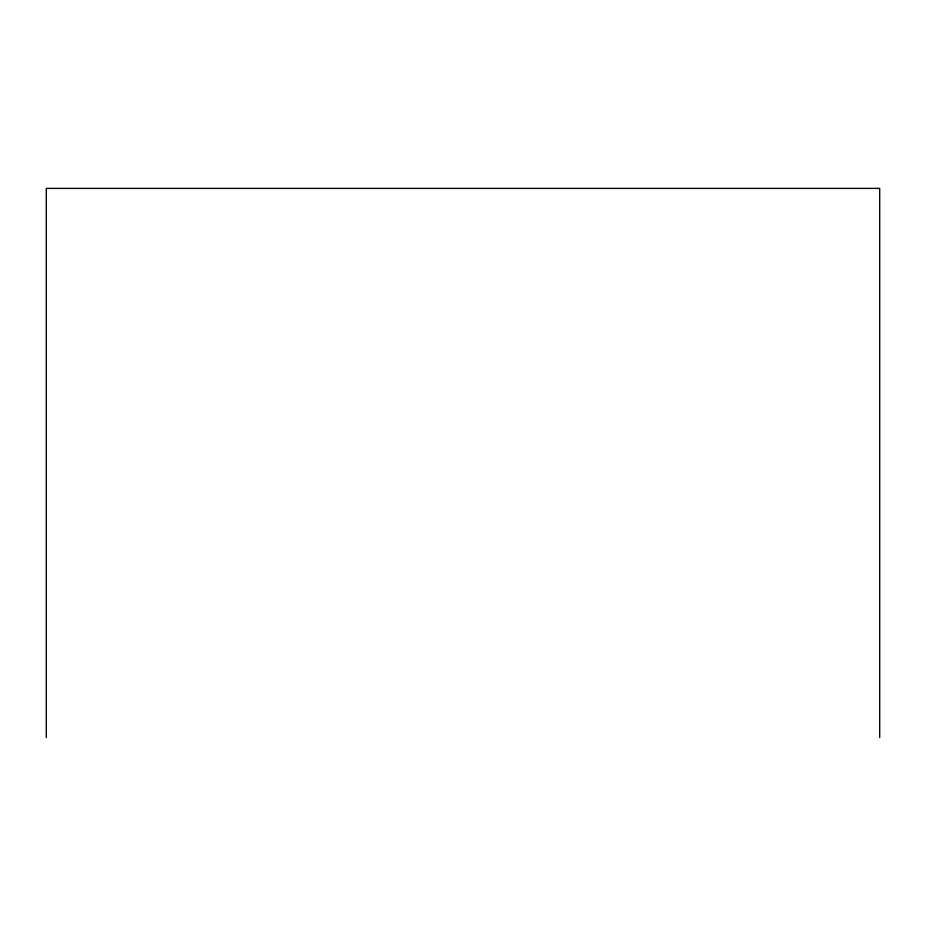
<?xml version="1.0" encoding="UTF-8"?>
<svg xmlns="http://www.w3.org/2000/svg" width="926" height="926" viewBox="0 0 926 926"><rect width="100%" height="100%" fill="white"/><g stroke="black" fill="none" stroke-linecap="round" stroke-linejoin="round"><path stroke-width="1.39" d="M879.7 737.617L879.7 188.383L46.3 188.383L46.3 737.617"/></g></svg>
